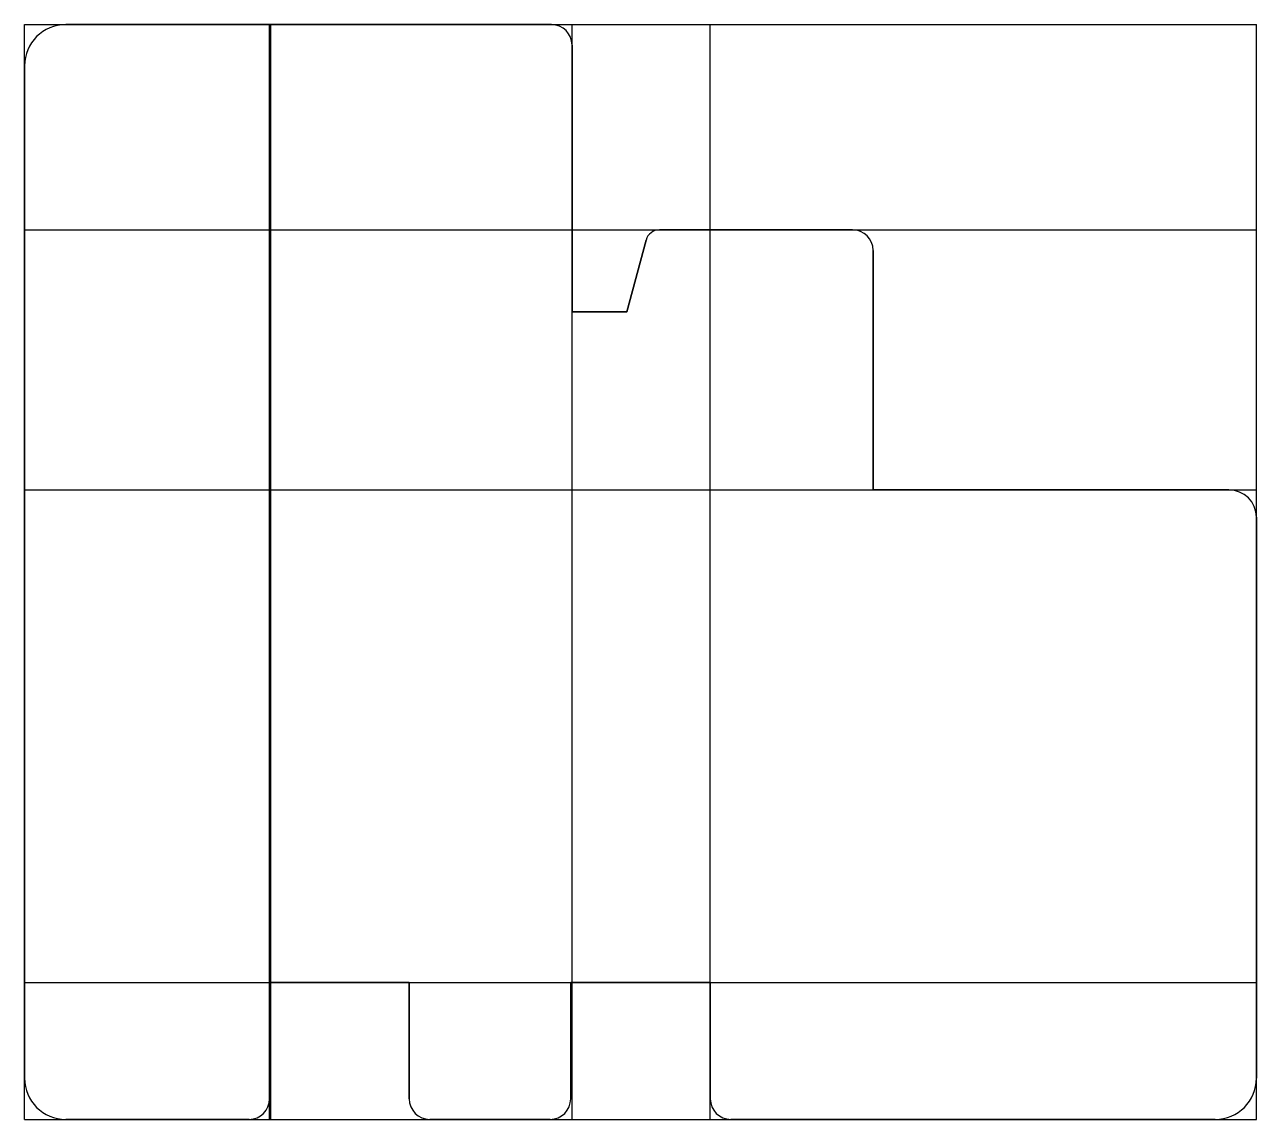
# Model space of a CAD drawing. Extents: x -7.2 to 82.8, y -14 to 66.
import ezdxf

# ---------------------------------------------------------------- set-up
doc = ezdxf.new("R2010")
doc.units = 0
doc.layers.get('0').update_dxf_attribs({"linetype": 'CONTINUOUS'})

msp = doc.modelspace()

# ---------------------------------------------------------------- linework, layer by layer
at = {"linetype": 'CONTINUOUS'}
for p, q in [((-7.2, 66), (82.8, 66)), ((-7.2, -14), (-7.2, 66)), ((31.3, 66), (-4.2, 66)), ((-4.2, 66), (31.3, 66)), ((10.7, -14), (10.7, 66)), ((10.8, -14), (10.8, 66)), ((32.8, -14), (32.8, 66)), ((42.9, -14), (42.9, 66)), ((82.8, -14), (82.8, 66)), ((32.8, 45), (32.8, 64.5)), ((32.8, 64.5), (32.8, 45)), ((-7.2, 63), (-7.2, -11)), ((-7.2, -11), (-7.2, 63)), ((-7.2, 51), (82.8, 51)), ((53.3, 51), (39.18, 51)), ((39.18, 51), (53.3, 51)), ((38.21, 50.26), (36.8, 45)), ((36.8, 45), (38.21, 50.26)), ((54.8, 32), (54.8, 49.5)), ((54.8, 49.5), (54.8, 32)), ((36.8, 45), (32.8, 45)), ((32.8, 45), (36.8, 45)), ((-7.2, 32), (82.8, 32)), ((80.8, 32), (54.8, 32)), ((54.8, 32), (80.8, 32)), ((82.8, -11), (82.8, 30)), ((82.8, 30), (82.8, -11)), ((-7.2, -4), (82.8, -4)), ((10.7, -12.5), (10.7, -4)), ((10.7, -4), (20.9, -4)), ((20.9, -4), (10.7, -4)), ((10.7, -4), (10.7, -12.5)), ((20.9, -4), (20.9, -12.5)), ((20.9, -12.5), (20.9, -4)), ((32.7, -12.5), (32.7, -4)), ((32.7, -4), (42.9, -4)), ((42.9, -4), (32.7, -4)), ((32.7, -4), (32.7, -12.5)), ((42.9, -4), (42.9, -12.5)), ((42.9, -12.5), (42.9, -4)), ((-7.2, -14), (82.8, -14)), ((-4.2, -14), (9.2, -14)), ((9.2, -14), (-4.2, -14)), ((22.4, -14), (31.2, -14)), ((31.2, -14), (22.4, -14)), ((44.4, -14), (79.8, -14)), ((79.8, -14), (44.4, -14))]:
    msp.add_line(p, q, dxfattribs=at)
for centre, radius, start, end in [((-4.2, 63), 3, 90, 180), ((-4.2, 63), 3, 90, 180), ((31.3, 64.5), 1.5, 0, 90), ((31.3, 64.5), 1.5, 0, 90), ((39.176, 50), 1, 89.74854, 164.93051), ((39.176, 50), 1, 89.74854, 164.93051), ((53.3, 49.5), 1.5, 0, 90), ((53.3, 49.5), 1.5, 0, 90), ((80.8, 30), 2, 0, 90), ((80.8, 30), 2, 0, 90), ((-4.2, -11), 3, 180, 270), ((-4.2, -11), 3, 180, 270), ((79.8, -11), 3, 270, 0), ((79.8, -11), 3, 270, 0), ((9.2, -12.5), 1.5, 270, 0), ((9.2, -12.5), 1.5, 270, 0), ((22.4, -12.5), 1.5, 180, 270), ((22.4, -12.5), 1.5, 180, 270), ((31.2, -12.5), 1.5, 270, 0), ((31.2, -12.5), 1.5, 270, 0), ((44.4, -12.5), 1.5, 180, 270), ((44.4, -12.5), 1.5, 180, 270)]:
    msp.add_arc(centre, radius, start, end, dxfattribs=at)

doc.saveas('drawing.dxf')
